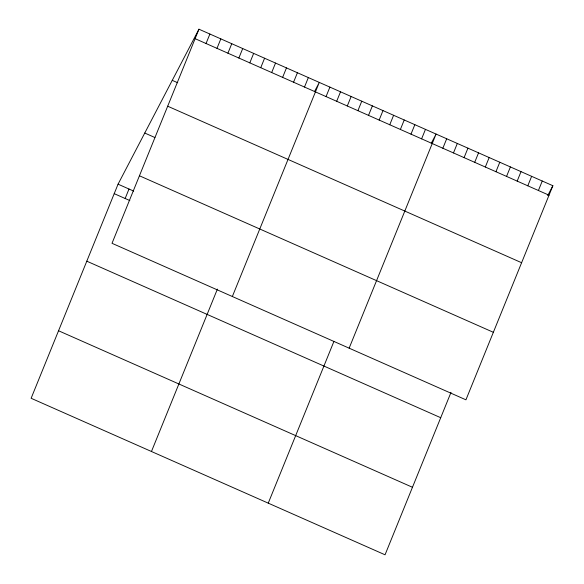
<?xml version="1.0" encoding="UTF-8"?>
<svg xmlns="http://www.w3.org/2000/svg" width="584" height="584" viewBox="0 0 584 584"><rect width="100%" height="100%" fill="white"/><g stroke="black" fill="none" stroke-linecap="round" stroke-linejoin="round"><path stroke-width="0.88" d="M198.954 29.2L112.018 243.302L465.937 399.821L552.873 185.719L198.954 29.2L118.063 184.179L31.127 398.281L385.046 554.8L451.001 392.382M125.151 198.494L128.998 189.019M206.042 43.515L209.89 34.04M216.985 48.355L220.832 38.873M227.921 53.188L231.768 43.712M238.863 58.028L242.71 48.552M249.799 62.868L253.653 53.392M260.741 67.707L264.589 58.225M271.677 72.54L275.531 63.065M282.619 77.38L286.467 67.905M293.562 82.22L297.409 72.745M151.46 451.498L217.409 289.08M304.498 87.052L308.345 77.577M232.352 296.519L319.287 82.417L314.469 91.651M326.054 96.586L329.902 87.111M336.676 101.287L340.523 91.805M347.29 105.981L351.137 96.506M357.912 110.675L361.759 101.2M368.526 115.369L372.373 105.894M379.147 120.07L382.994 110.588M389.762 124.764L393.609 115.289M400.383 129.458L404.23 119.983M410.997 134.152L414.844 124.677M268.253 503.145L333.858 341.574M421.611 138.846L425.466 129.371M349.144 348.166L436.08 134.065L431.262 143.299M442.847 148.241L446.702 138.766M453.469 152.935L457.316 143.46M464.083 157.629L467.937 148.153M474.704 162.33L478.551 152.847M485.319 167.024L489.166 157.549M495.94 171.718L499.787 162.243M506.554 176.412L510.401 166.936M517.176 181.113L521.023 171.63M527.79 185.807L531.637 176.332M538.411 190.501L542.259 181.025M547.683 195.662L552.873 185.719M195.107 38.675L549.026 195.195M172.258 80.344L177.726 82.76M167.688 106.2L521.607 262.72M144.759 133.035L154.913 137.532M139.437 175.777L493.356 332.296M118.063 184.179L133.692 191.092M114.216 193.662L129.838 200.567M86.797 261.187L440.716 417.706M58.546 330.756L412.465 487.275"/></g></svg>
